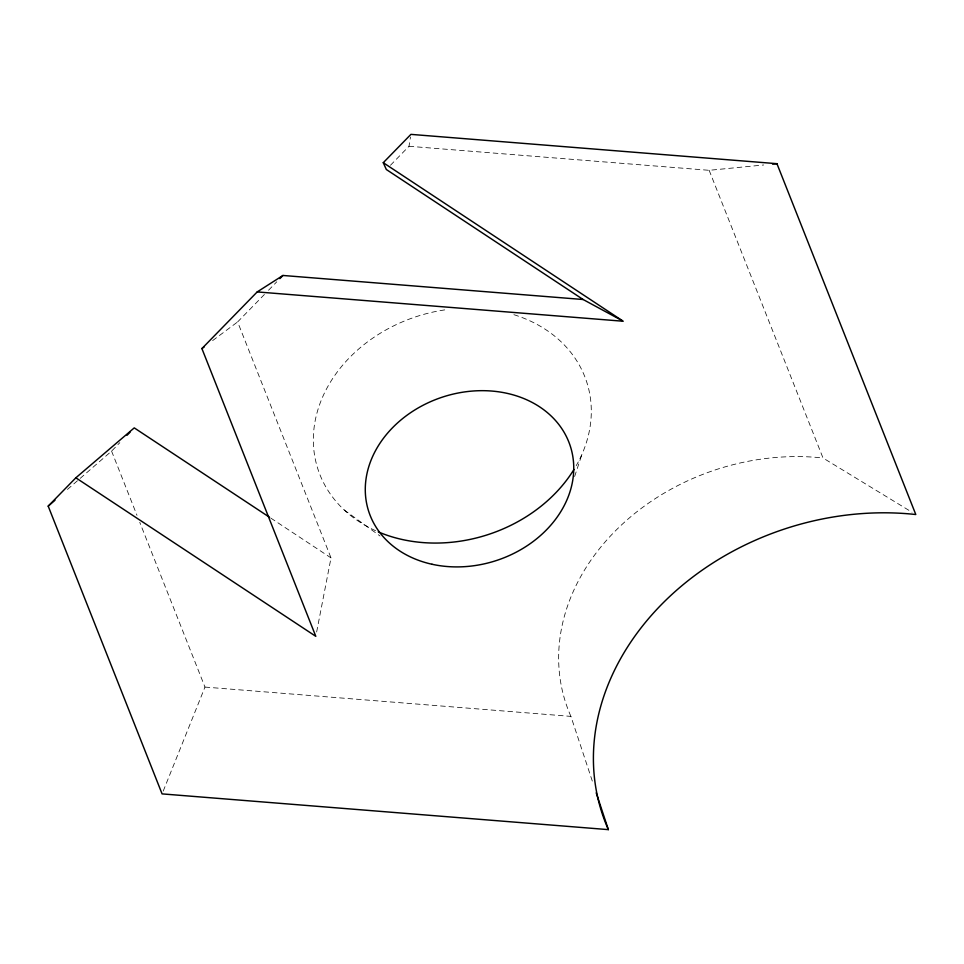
<?xml version="1.0" encoding="UTF-8"?>
<svg xmlns="http://www.w3.org/2000/svg" width="964" height="964" viewBox="0 0 964 964"><rect width="100%" height="100%" fill="white"/><g stroke="black" fill="none" stroke-linecap="round" stroke-linejoin="round"><path stroke-width="0.72" stroke-dasharray="4.82 3.62" d="M390.456 165.278L409.001 146.275L410.483 137.021M316.65 631.974L331.014 557.891L237.626 321.928L264.413 294.478M574.616 476.529L582.003 454.201M163.205 791.119L204.971 687.079L139.768 522.331M67.444 489.435L111.583 451.116L119.825 442.669M268.534 290.248L276.776 281.801M212.634 340.593L237.626 321.928M409.001 146.275L709.155 170.315L763.681 164.977M204.971 687.079L570.917 716.385L592.92 782.913M709.155 170.315L823.015 457.996L911.992 512.209M270.86 518.138L331.014 557.891M344.16 509.932L380.021 535.984M111.583 451.116L136.996 515.342M570.917 716.385A215.852 175.291 -17.9 0 1 613.947 532.345A215.852 175.291 -17.9 0 1 823.015 457.996M513.908 314.686A141.274 114.728 -17.9 0 1 576.207 465.684M375.599 530.706A141.274 114.728 -17.9 0 1 318.65 407.374A141.274 114.728 -17.9 0 1 448.188 309.42"/><path stroke-width="1.45" d="M621.937 320.53L583.112 299.503L386.335 169.507L383.274 162.699L410.917 134.37L776.948 163.687L915.8 514.523A263.232 213.767 -17.9 0 0 660.834 605.187A263.232 213.767 -17.9 0 0 608.368 829.63L162.085 793.89L48.2 506.136L75.843 477.807L134.249 427.883L269.607 517.319M75.843 477.807L315.806 636.336L201.91 348.582L257.195 291.923L282.958 275.463L583.112 299.503M127.031 435.282L130.128 432.113M279.873 278.632L282.958 275.463M48.2 506.136L54.996 500.244M201.91 348.582L204.296 346.811M772.526 164.121L776.948 163.687M257.195 291.923L623.226 321.241L383.274 162.699M596.198 792.818L608.368 829.63M573.978 469.456A141.274 114.728 -17.9 0 1 378.262 531.875M431.993 564.253A105.956 86.049 -17.9 0 0 572.496 454.659A105.956 86.049 -17.9 0 0 404.049 417.46A105.956 86.049 -17.9 0 0 431.993 564.253"/></g></svg>
